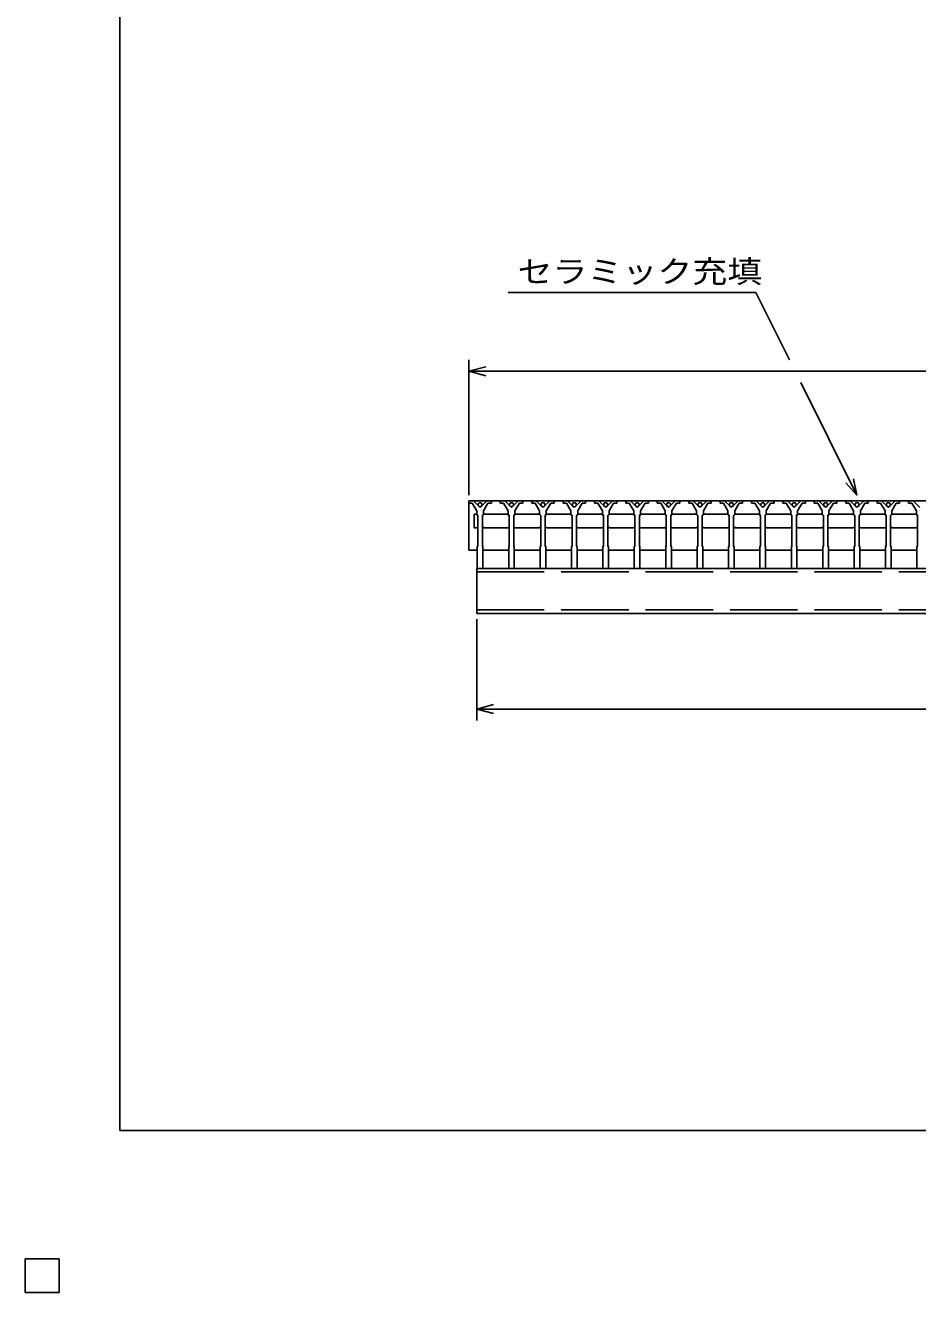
# Model space of a CAD drawing. Units: millimetres, scale not verified. Extents: x -1820 to 1724, y -1285 to 1059.
# Drawn here: x -1820 to -1027, y -1285 to -160 of the extents above; entities that cross this region are included whole.
import ezdxf
from ezdxf.enums import TextEntityAlignment as Align

# ---------------------------------------------------------------- set-up
doc = ezdxf.new("R2010")
doc.units = ezdxf.units.MM
doc.header["$LTSCALE"] = 10
doc.linetypes.add('DASHED', pattern=[7.5, 6, -1.5])
for name, color, linetype, lineweight in [('0_2', 150, 'Continuous', 25), ('16', 3, 'Continuous', 25), ('22', 2, 'Continuous', 25)]:
    doc.layers.add(name, color=color, linetype=linetype, lineweight=lineweight)
doc.styles.add('ベクトル', font='')
doc.styles.get('ベクトル').set_extended_font_data('ベクトル')

msp = doc.modelspace()

# ---------------------------------------------------------------- linework, layer by layer
at = {"layer": '0_2'}
for p, q in [((-1736, -1141), (-1736, 1059)), ((1724, -1141), (-1736, -1141))]:
    msp.add_line(p, q, dxfattribs=at)
at = {"layer": '16'}
for p, q in [((-1426, -582), (-1426, -584)), ((-1422, -582), (-1426, -582)), ((-1426, -582), (-430, -582)), ((-1426, -582), (-1426, -626)), ((-1426, -584), (-1423, -584)), ((-1423, -584), (-1419, -591)), ((-1416, -588), (-1422, -582)), ((-1410, -582), (-1416, -588)), ((-1413, -591), (-1409, -584)), ((-1406, -582), (-1410, -582)), ((-1409, -584), (-1406, -584)), ((-1406, -584), (-1406, -582)), ((-1398.1, -582), (-1398.1, -584)), ((-1394.1, -582), (-1398.1, -582)), ((-1398.1, -584), (-1395.1, -584)), ((-1395.1, -584), (-1391.1, -591)), ((-1388.1, -588), (-1394.1, -582)), ((-1382.1, -582), (-1388.1, -588)), ((-1385.1, -591), (-1381.1, -584)), ((-1378.1, -582), (-1382.1, -582)), ((-1381.1, -584), (-1378.1, -584)), ((-1378.1, -584), (-1378.1, -582)), ((-1370.2, -582), (-1370.2, -584)), ((-1366.2, -582), (-1370.2, -582)), ((-1370.2, -584), (-1367.2, -584)), ((-1367.2, -584), (-1363.2, -591)), ((-1360.2, -588), (-1366.2, -582)), ((-1354.2, -582), (-1360.2, -588)), ((-1357.2, -591), (-1353.2, -584)), ((-1350.2, -582), (-1354.2, -582)), ((-1353.2, -584), (-1350.2, -584)), ((-1350.2, -584), (-1350.2, -582)), ((-1342.3, -582), (-1342.3, -584)), ((-1338.3, -582), (-1342.3, -582)), ((-1342.3, -584), (-1339.3, -584)), ((-1339.3, -584), (-1335.3, -591)), ((-1332.3, -588), (-1338.3, -582)), ((-1326.3, -582), (-1332.3, -588)), ((-1329.3, -591), (-1325.3, -584)), ((-1322.3, -582), (-1326.3, -582)), ((-1325.3, -584), (-1322.3, -584)), ((-1322.3, -584), (-1322.3, -582)), ((-1314.4, -582), (-1314.4, -584)), ((-1310.4, -582), (-1314.4, -582)), ((-1314.4, -584), (-1311.4, -584)), ((-1311.4, -584), (-1307.4, -591)), ((-1304.4, -588), (-1310.4, -582)), ((-1298.4, -582), (-1304.4, -588)), ((-1301.4, -591), (-1297.4, -584)), ((-1294.4, -582), (-1298.4, -582)), ((-1297.4, -584), (-1294.4, -584)), ((-1294.4, -584), (-1294.4, -582)), ((-1286.5, -582), (-1286.5, -584)), ((-1282.5, -582), (-1286.5, -582)), ((-1286.5, -584), (-1283.5, -584)), ((-1283.5, -584), (-1279.5, -591)), ((-1276.5, -588), (-1282.5, -582)), ((-1270.5, -582), (-1276.5, -588)), ((-1273.5, -591), (-1269.5, -584)), ((-1266.5, -582), (-1270.5, -582)), ((-1269.5, -584), (-1266.5, -584)), ((-1266.5, -584), (-1266.5, -582)), ((-1258.6, -582), (-1258.6, -584)), ((-1254.6, -582), (-1258.6, -582)), ((-1258.6, -584), (-1255.6, -584)), ((-1255.6, -584), (-1251.6, -591)), ((-1248.6, -588), (-1254.6, -582)), ((-1242.6, -582), (-1248.6, -588)), ((-1245.6, -591), (-1241.6, -584)), ((-1238.6, -582), (-1242.6, -582)), ((-1241.6, -584), (-1238.6, -584)), ((-1238.6, -584), (-1238.6, -582)), ((-1230.7, -582), (-1230.7, -584)), ((-1226.7, -582), (-1230.7, -582)), ((-1230.7, -584), (-1227.7, -584)), ((-1227.7, -584), (-1223.7, -591)), ((-1220.7, -588), (-1226.7, -582)), ((-1214.7, -582), (-1220.7, -588)), ((-1217.7, -591), (-1213.7, -584)), ((-1210.7, -582), (-1214.7, -582)), ((-1213.7, -584), (-1210.7, -584)), ((-1210.7, -584), (-1210.7, -582)), ((-1202.8, -582), (-1202.8, -584)), ((-1198.8, -582), (-1202.8, -582)), ((-1202.8, -584), (-1199.8, -584)), ((-1199.8, -584), (-1195.8, -591)), ((-1192.8, -588), (-1198.8, -582)), ((-1186.8, -582), (-1192.8, -588)), ((-1189.8, -591), (-1185.8, -584)), ((-1182.8, -582), (-1186.8, -582)), ((-1185.8, -584), (-1182.8, -584)), ((-1182.8, -584), (-1182.8, -582)), ((-1174.9, -582), (-1174.9, -584)), ((-1170.9, -582), (-1174.9, -582)), ((-1174.9, -584), (-1171.9, -584)), ((-1171.9, -584), (-1167.9, -591)), ((-1164.9, -588), (-1170.9, -582)), ((-1158.9, -582), (-1164.9, -588)), ((-1161.9, -591), (-1157.9, -584)), ((-1154.9, -582), (-1158.9, -582)), ((-1157.9, -584), (-1154.9, -584)), ((-1154.9, -584), (-1154.9, -582)), ((-1147, -582), (-1147, -584)), ((-1143, -582), (-1147, -582)), ((-1147, -584), (-1144, -584)), ((-1144, -584), (-1140, -591)), ((-1137, -588), (-1143, -582)), ((-1131, -582), (-1137, -588)), ((-1134, -591), (-1130, -584)), ((-1127, -582), (-1131, -582)), ((-1130, -584), (-1127, -584)), ((-1127, -584), (-1127, -582)), ((-1119.1, -582), (-1119.1, -584)), ((-1115.1, -582), (-1119.1, -582)), ((-1119.1, -584), (-1116.1, -584)), ((-1116.1, -584), (-1112.1, -591)), ((-1109.1, -588), (-1115.1, -582)), ((-1103.1, -582), (-1109.1, -588)), ((-1106.1, -591), (-1102.1, -584)), ((-1099.1, -582), (-1103.1, -582)), ((-1102.1, -584), (-1099.1, -584)), ((-1099.1, -584), (-1099.1, -582)), ((-1091.2, -582), (-1091.2, -584)), ((-1087.2, -582), (-1091.2, -582)), ((-1091.2, -584), (-1088.2, -584)), ((-1088.2, -584), (-1084.2, -591)), ((-1081.2, -588), (-1087.2, -582)), ((-1075.2, -582), (-1081.2, -588)), ((-1078.2, -591), (-1074.2, -584)), ((-1071.2, -582), (-1075.2, -582)), ((-1074.2, -584), (-1071.2, -584)), ((-1071.2, -584), (-1071.2, -582)), ((-1063.3, -582), (-1063.3, -584)), ((-1059.3, -582), (-1063.3, -582)), ((-1063.3, -584), (-1060.3, -584)), ((-1060.3, -584), (-1056.3, -591)), ((-1053.3, -588), (-1059.3, -582)), ((-1047.3, -582), (-1053.3, -588)), ((-1050.3, -591), (-1046.3, -584)), ((-1043.3, -582), (-1047.3, -582)), ((-1046.3, -584), (-1043.3, -584)), ((-1043.3, -584), (-1043.3, -582)), ((-1035.4, -582), (-1035.4, -584)), ((-1031.4, -582), (-1035.4, -582)), ((-1035.4, -584), (-1032.4, -584)), ((-1032.4, -584), (-1028.4, -591)), ((-1025.4, -588), (-1031.4, -582)), ((-1419.25, -594), (-1421.25, -594)), ((-1421.25, -594), (-1421.25, -606)), ((-1418.25, -595), (-1419.25, -594)), ((-1419, -591), (-1419, -594)), ((-1419, -594), (-1418, -595)), ((-1418, -595), (-1418, -622)), ((-1414, -595), (-1413, -594)), ((-1414, -622), (-1414, -595)), ((-1413.75, -595), (-1412.75, -594)), ((-1413, -594), (-1413, -591)), ((-1412.75, -594), (-1391.35, -594)), ((-1391.35, -594), (-1390.35, -595)), ((-1391.1, -591), (-1391.1, -594)), ((-1391.1, -594), (-1390.1, -595)), ((-1390.1, -595), (-1390.1, -622)), ((-1386.1, -595), (-1385.1, -594)), ((-1386.1, -622), (-1386.1, -595)), ((-1385.85, -595), (-1384.85, -594)), ((-1385.1, -594), (-1385.1, -591)), ((-1384.85, -594), (-1363.45, -594)), ((-1363.45, -594), (-1362.45, -595)), ((-1363.2, -591), (-1363.2, -594)), ((-1363.2, -594), (-1362.2, -595)), ((-1362.2, -595), (-1362.2, -622)), ((-1358.2, -595), (-1357.2, -594)), ((-1358.2, -622), (-1358.2, -595)), ((-1357.95, -595), (-1356.95, -594)), ((-1357.2, -594), (-1357.2, -591)), ((-1356.95, -594), (-1335.55, -594)), ((-1335.55, -594), (-1334.55, -595)), ((-1335.3, -591), (-1335.3, -594)), ((-1335.3, -594), (-1334.3, -595)), ((-1334.3, -595), (-1334.3, -622)), ((-1330.3, -595), (-1329.3, -594)), ((-1330.3, -622), (-1330.3, -595)), ((-1330.05, -595), (-1329.05, -594)), ((-1329.3, -594), (-1329.3, -591)), ((-1329.05, -594), (-1307.65, -594)), ((-1307.65, -594), (-1306.65, -595)), ((-1307.4, -591), (-1307.4, -594)), ((-1307.4, -594), (-1306.4, -595)), ((-1306.4, -595), (-1306.4, -622)), ((-1302.4, -595), (-1301.4, -594)), ((-1302.4, -622), (-1302.4, -595)), ((-1302.15, -595), (-1301.15, -594)), ((-1301.4, -594), (-1301.4, -591)), ((-1301.15, -594), (-1279.75, -594)), ((-1279.75, -594), (-1278.75, -595)), ((-1279.5, -591), (-1279.5, -594)), ((-1279.5, -594), (-1278.5, -595)), ((-1278.5, -595), (-1278.5, -622)), ((-1274.5, -595), (-1273.5, -594)), ((-1274.5, -622), (-1274.5, -595)), ((-1274.25, -595), (-1273.25, -594)), ((-1273.5, -594), (-1273.5, -591)), ((-1273.25, -594), (-1251.85, -594)), ((-1251.85, -594), (-1250.85, -595)), ((-1251.6, -591), (-1251.6, -594)), ((-1251.6, -594), (-1250.6, -595)), ((-1250.6, -595), (-1250.6, -622)), ((-1246.6, -595), (-1245.6, -594)), ((-1246.6, -622), (-1246.6, -595)), ((-1246.35, -595), (-1245.35, -594)), ((-1245.6, -594), (-1245.6, -591)), ((-1245.35, -594), (-1223.95, -594)), ((-1223.95, -594), (-1222.95, -595)), ((-1223.7, -591), (-1223.7, -594)), ((-1223.7, -594), (-1222.7, -595)), ((-1222.7, -595), (-1222.7, -622)), ((-1218.7, -595), (-1217.7, -594)), ((-1218.7, -622), (-1218.7, -595)), ((-1218.45, -595), (-1217.45, -594)), ((-1217.7, -594), (-1217.7, -591)), ((-1217.45, -594), (-1196.05, -594)), ((-1196.05, -594), (-1195.05, -595)), ((-1195.8, -591), (-1195.8, -594)), ((-1195.8, -594), (-1194.8, -595)), ((-1194.8, -595), (-1194.8, -622)), ((-1190.8, -595), (-1189.8, -594)), ((-1190.8, -622), (-1190.8, -595)), ((-1190.55, -595), (-1189.55, -594)), ((-1189.8, -594), (-1189.8, -591)), ((-1189.55, -594), (-1168.15, -594)), ((-1168.15, -594), (-1167.15, -595)), ((-1167.9, -591), (-1167.9, -594)), ((-1167.9, -594), (-1166.9, -595)), ((-1166.9, -595), (-1166.9, -622)), ((-1162.9, -595), (-1161.9, -594)), ((-1162.9, -622), (-1162.9, -595)), ((-1162.65, -595), (-1161.65, -594)), ((-1161.9, -594), (-1161.9, -591)), ((-1161.65, -594), (-1140.25, -594)), ((-1140.25, -594), (-1139.25, -595)), ((-1140, -591), (-1140, -594)), ((-1140, -594), (-1139, -595)), ((-1139, -595), (-1139, -622)), ((-1135, -595), (-1134, -594)), ((-1135, -622), (-1135, -595)), ((-1134.75, -595), (-1133.75, -594)), ((-1134, -594), (-1134, -591)), ((-1133.75, -594), (-1112.35, -594)), ((-1112.35, -594), (-1111.35, -595)), ((-1112.1, -591), (-1112.1, -594)), ((-1112.1, -594), (-1111.1, -595)), ((-1111.1, -595), (-1111.1, -622)), ((-1107.1, -595), (-1106.1, -594)), ((-1107.1, -622), (-1107.1, -595)), ((-1106.85, -595), (-1105.85, -594)), ((-1106.1, -594), (-1106.1, -591)), ((-1105.85, -594), (-1084.45, -594)), ((-1084.45, -594), (-1083.45, -595)), ((-1084.2, -591), (-1084.2, -594)), ((-1084.2, -594), (-1083.2, -595)), ((-1083.2, -595), (-1083.2, -622)), ((-1079.2, -595), (-1078.2, -594)), ((-1079.2, -622), (-1079.2, -595)), ((-1078.95, -595), (-1077.95, -594)), ((-1078.2, -594), (-1078.2, -591)), ((-1077.95, -594), (-1056.55, -594)), ((-1056.55, -594), (-1055.55, -595)), ((-1056.3, -591), (-1056.3, -594)), ((-1056.3, -594), (-1055.3, -595)), ((-1055.3, -595), (-1055.3, -622)), ((-1051.3, -595), (-1050.3, -594)), ((-1051.3, -622), (-1051.3, -595)), ((-1051.05, -595), (-1050.05, -594)), ((-1050.3, -594), (-1050.3, -591)), ((-1050.05, -594), (-1028.65, -594)), ((-1028.65, -594), (-1027.65, -595)), ((-1028.4, -591), (-1028.4, -594)), ((-1028.4, -594), (-1027.4, -595)), ((-1027.4, -595), (-1027.4, -622)), ((-1421.25, -606), (-1419.25, -606)), ((-1419.25, -606), (-1418.25, -605)), ((-1412.75, -606), (-1413.75, -605)), ((-1391.35, -606), (-1412.75, -606)), ((-1390.35, -605), (-1391.35, -606)), ((-1384.85, -606), (-1385.85, -605)), ((-1363.45, -606), (-1384.85, -606)), ((-1362.45, -605), (-1363.45, -606)), ((-1356.95, -606), (-1357.95, -605)), ((-1335.55, -606), (-1356.95, -606)), ((-1334.55, -605), (-1335.55, -606)), ((-1329.05, -606), (-1330.05, -605)), ((-1307.65, -606), (-1329.05, -606)), ((-1306.65, -605), (-1307.65, -606)), ((-1301.15, -606), (-1302.15, -605)), ((-1279.75, -606), (-1301.15, -606)), ((-1278.75, -605), (-1279.75, -606)), ((-1273.25, -606), (-1274.25, -605)), ((-1251.85, -606), (-1273.25, -606)), ((-1250.85, -605), (-1251.85, -606)), ((-1245.35, -606), (-1246.35, -605)), ((-1223.95, -606), (-1245.35, -606)), ((-1222.95, -605), (-1223.95, -606)), ((-1217.45, -606), (-1218.45, -605)), ((-1196.05, -606), (-1217.45, -606)), ((-1195.05, -605), (-1196.05, -606)), ((-1189.55, -606), (-1190.55, -605)), ((-1168.15, -606), (-1189.55, -606)), ((-1167.15, -605), (-1168.15, -606)), ((-1161.65, -606), (-1162.65, -605)), ((-1140.25, -606), (-1161.65, -606)), ((-1139.25, -605), (-1140.25, -606)), ((-1133.75, -606), (-1134.75, -605)), ((-1112.35, -606), (-1133.75, -606)), ((-1111.35, -605), (-1112.35, -606)), ((-1105.85, -606), (-1106.85, -605)), ((-1084.45, -606), (-1105.85, -606)), ((-1083.45, -605), (-1084.45, -606)), ((-1077.95, -606), (-1078.95, -605)), ((-1056.55, -606), (-1077.95, -606)), ((-1055.55, -605), (-1056.55, -606)), ((-1050.05, -606), (-1051.05, -605)), ((-1028.65, -606), (-1050.05, -606)), ((-1027.65, -605), (-1028.65, -606)), ((-1426, -626), (-1418.5, -626)), ((-1418, -622), (-1418.5, -623)), ((-1418.5, -623), (-1418.5, -642)), ((-1413.5, -623), (-1414, -622)), ((-1413.5, -642), (-1413.5, -623)), ((-1413.5, -626), (-1390.6, -626)), ((-1390.1, -622), (-1390.6, -623)), ((-1390.6, -623), (-1390.6, -642)), ((-1385.6, -623), (-1386.1, -622)), ((-1385.6, -642), (-1385.6, -623)), ((-1385.6, -626), (-1362.7, -626)), ((-1362.2, -622), (-1362.7, -623)), ((-1362.7, -623), (-1362.7, -642)), ((-1357.7, -623), (-1358.2, -622)), ((-1357.7, -642), (-1357.7, -623)), ((-1357.7, -626), (-1334.8, -626)), ((-1334.3, -622), (-1334.8, -623)), ((-1334.8, -623), (-1334.8, -642)), ((-1329.8, -623), (-1330.3, -622)), ((-1329.8, -642), (-1329.8, -623)), ((-1329.8, -626), (-1306.9, -626)), ((-1306.4, -622), (-1306.9, -623)), ((-1306.9, -623), (-1306.9, -642)), ((-1301.9, -623), (-1302.4, -622)), ((-1301.9, -642), (-1301.9, -623)), ((-1301.9, -626), (-1279, -626)), ((-1278.5, -622), (-1279, -623)), ((-1279, -623), (-1279, -642)), ((-1274, -623), (-1274.5, -622)), ((-1274, -642), (-1274, -623)), ((-1274, -626), (-1251.1, -626)), ((-1250.6, -622), (-1251.1, -623)), ((-1251.1, -623), (-1251.1, -642)), ((-1246.1, -623), (-1246.6, -622)), ((-1246.1, -642), (-1246.1, -623)), ((-1246.1, -626), (-1223.2, -626)), ((-1222.7, -622), (-1223.2, -623)), ((-1223.2, -623), (-1223.2, -642)), ((-1218.2, -623), (-1218.7, -622)), ((-1218.2, -642), (-1218.2, -623)), ((-1218.2, -626), (-1195.3, -626)), ((-1194.8, -622), (-1195.3, -623)), ((-1195.3, -623), (-1195.3, -642)), ((-1190.3, -623), (-1190.8, -622)), ((-1190.3, -642), (-1190.3, -623)), ((-1190.3, -626), (-1167.4, -626)), ((-1166.9, -622), (-1167.4, -623)), ((-1167.4, -623), (-1167.4, -642)), ((-1162.4, -623), (-1162.9, -622)), ((-1162.4, -642), (-1162.4, -623)), ((-1162.4, -626), (-1139.5, -626)), ((-1139, -622), (-1139.5, -623)), ((-1139.5, -623), (-1139.5, -642)), ((-1134.5, -623), (-1135, -622)), ((-1134.5, -642), (-1134.5, -623)), ((-1134.5, -626), (-1111.6, -626)), ((-1111.1, -622), (-1111.6, -623)), ((-1111.6, -623), (-1111.6, -642)), ((-1106.6, -623), (-1107.1, -622)), ((-1106.6, -642), (-1106.6, -623)), ((-1106.6, -626), (-1083.7, -626)), ((-1083.2, -622), (-1083.7, -623)), ((-1083.7, -623), (-1083.7, -642)), ((-1078.7, -623), (-1079.2, -622)), ((-1078.7, -642), (-1078.7, -623)), ((-1078.7, -626), (-1055.8, -626)), ((-1055.3, -622), (-1055.8, -623)), ((-1055.8, -623), (-1055.8, -642)), ((-1050.8, -623), (-1051.3, -622)), ((-1050.8, -642), (-1050.8, -623)), ((-1050.8, -626), (-1027.9, -626)), ((-1027.4, -622), (-1027.9, -623)), ((-1027.9, -623), (-1027.9, -642)), ((-1419, -642), (-437, -642)), ((-1419, -682), (-1419, -642)), ((-1418.5, -642), (-1413.5, -642)), ((-1390.6, -642), (-1385.6, -642)), ((-1362.7, -642), (-1357.7, -642)), ((-1334.8, -642), (-1329.8, -642)), ((-1306.9, -642), (-1301.9, -642)), ((-1279, -642), (-1274, -642)), ((-1251.1, -642), (-1246.1, -642)), ((-1223.2, -642), (-1218.2, -642)), ((-1195.3, -642), (-1190.3, -642)), ((-1167.4, -642), (-1162.4, -642)), ((-1139.5, -642), (-1134.5, -642)), ((-1111.6, -642), (-1106.6, -642)), ((-1083.7, -642), (-1078.7, -642)), ((-1055.8, -642), (-1050.8, -642)), ((-1027.9, -642), (-1022.9, -642)), ((-437, -682), (-1419, -682)), ((-1820, -1255), (-1790, -1255)), ((-1820, -1285), (-1820, -1255)), ((-1820, -1255), (-1790, -1255)), ((-1820, -1285), (-1820, -1255)), ((-1820, -1255), (-1790, -1255)), ((-1820, -1285), (-1820, -1255)), ((-1820, -1255), (-1790, -1255)), ((-1820, -1285), (-1820, -1255)), ((-1820, -1255), (-1790, -1255)), ((-1820, -1285), (-1820, -1255)), ((-1790, -1285), (-1790, -1255)), ((-1790, -1285), (-1790, -1255)), ((-1790, -1285), (-1790, -1255)), ((-1790, -1285), (-1790, -1255)), ((-1790, -1285), (-1790, -1255)), ((-1820, -1285), (-1790, -1285)), ((-1820, -1285), (-1790, -1285)), ((-1820, -1285), (-1790, -1285)), ((-1820, -1285), (-1790, -1285)), ((-1820, -1285), (-1790, -1285))]:
    msp.add_line(p, q, dxfattribs=at)
at = {"layer": '16', "linetype": 'DASHED'}
for p, q in [((-1419, -645.2), (-437, -645.2)), ((-1419, -678.8), (-437, -678.8))]:
    msp.add_line(p, q, dxfattribs=at)
at = {"layer": '16'}
for centre in [(-1416, -585.5), (-1388.1, -585.5), (-1360.2, -585.5), (-1332.3, -585.5), (-1304.4, -585.5), (-1276.5, -585.5), (-1248.6, -585.5), (-1220.7, -585.5), (-1192.8, -585.5), (-1164.9, -585.5), (-1137, -585.5), (-1109.1, -585.5), (-1081.2, -585.5), (-1053.3, -585.5)]:
    msp.add_circle(centre, 1.8, dxfattribs=at)
at = {"layer": '22', "color": 4}
for p, q in [((-1391.2, -397), (-1171.2, -397)), ((-1141.2, -457), (-1171.2, -397)), ((-1426, -577), (-1426, -457)), ((-1426, -467), (-1411, -463)), ((-1411, -471), (-1426, -467)), ((-1426, -467), (-430, -467)), ((-1081.2, -577), (-1131.2, -477)), ((-1081.2, -577), (-1084.2, -562.4)), ((-1081.2, -577), (-1091.2, -566)), ((-1419, -777), (-1419, -687)), ((-1419, -767), (-1404, -763)), ((-1404, -771), (-1419, -767)), ((-1419, -767), (-437, -767)), ((-1790, -1255), (-1820, -1255)), ((-1820, -1255), (-1820, -1285)), ((-1790, -1255), (-1820, -1255)), ((-1820, -1255), (-1820, -1285)), ((-1790, -1255), (-1820, -1255)), ((-1820, -1255), (-1820, -1285)), ((-1790, -1285), (-1790, -1255)), ((-1790, -1285), (-1790, -1255)), ((-1790, -1285), (-1790, -1255)), ((-1820, -1285), (-1790, -1285)), ((-1820, -1285), (-1790, -1285)), ((-1820, -1285), (-1790, -1285))]:
    msp.add_line(p, q, dxfattribs=at)
at = {"layer": '22'}
for p, q in [((-1790, -1255), (-1820, -1255)), ((-1820, -1255), (-1820, -1285)), ((-1790, -1255), (-1820, -1255)), ((-1820, -1255), (-1820, -1285)), ((-1790, -1255), (-1820, -1255)), ((-1820, -1255), (-1820, -1285)), ((-1790, -1285), (-1790, -1255)), ((-1790, -1285), (-1790, -1255)), ((-1790, -1285), (-1790, -1255)), ((-1820, -1285), (-1790, -1285)), ((-1820, -1285), (-1790, -1285)), ((-1820, -1285), (-1790, -1285))]:
    msp.add_line(p, q, dxfattribs=at)

# ---------------------------------------------------------------- texts
at = {"layer": '22', "style": 'ベクトル', "width": 1.15}
msp.add_text('セラミック充填', height=19.79, dxfattribs=at).set_placement((-1382.7, -378.5), align=Align.MIDDLE_LEFT)

doc.saveas('drawing.dxf')
